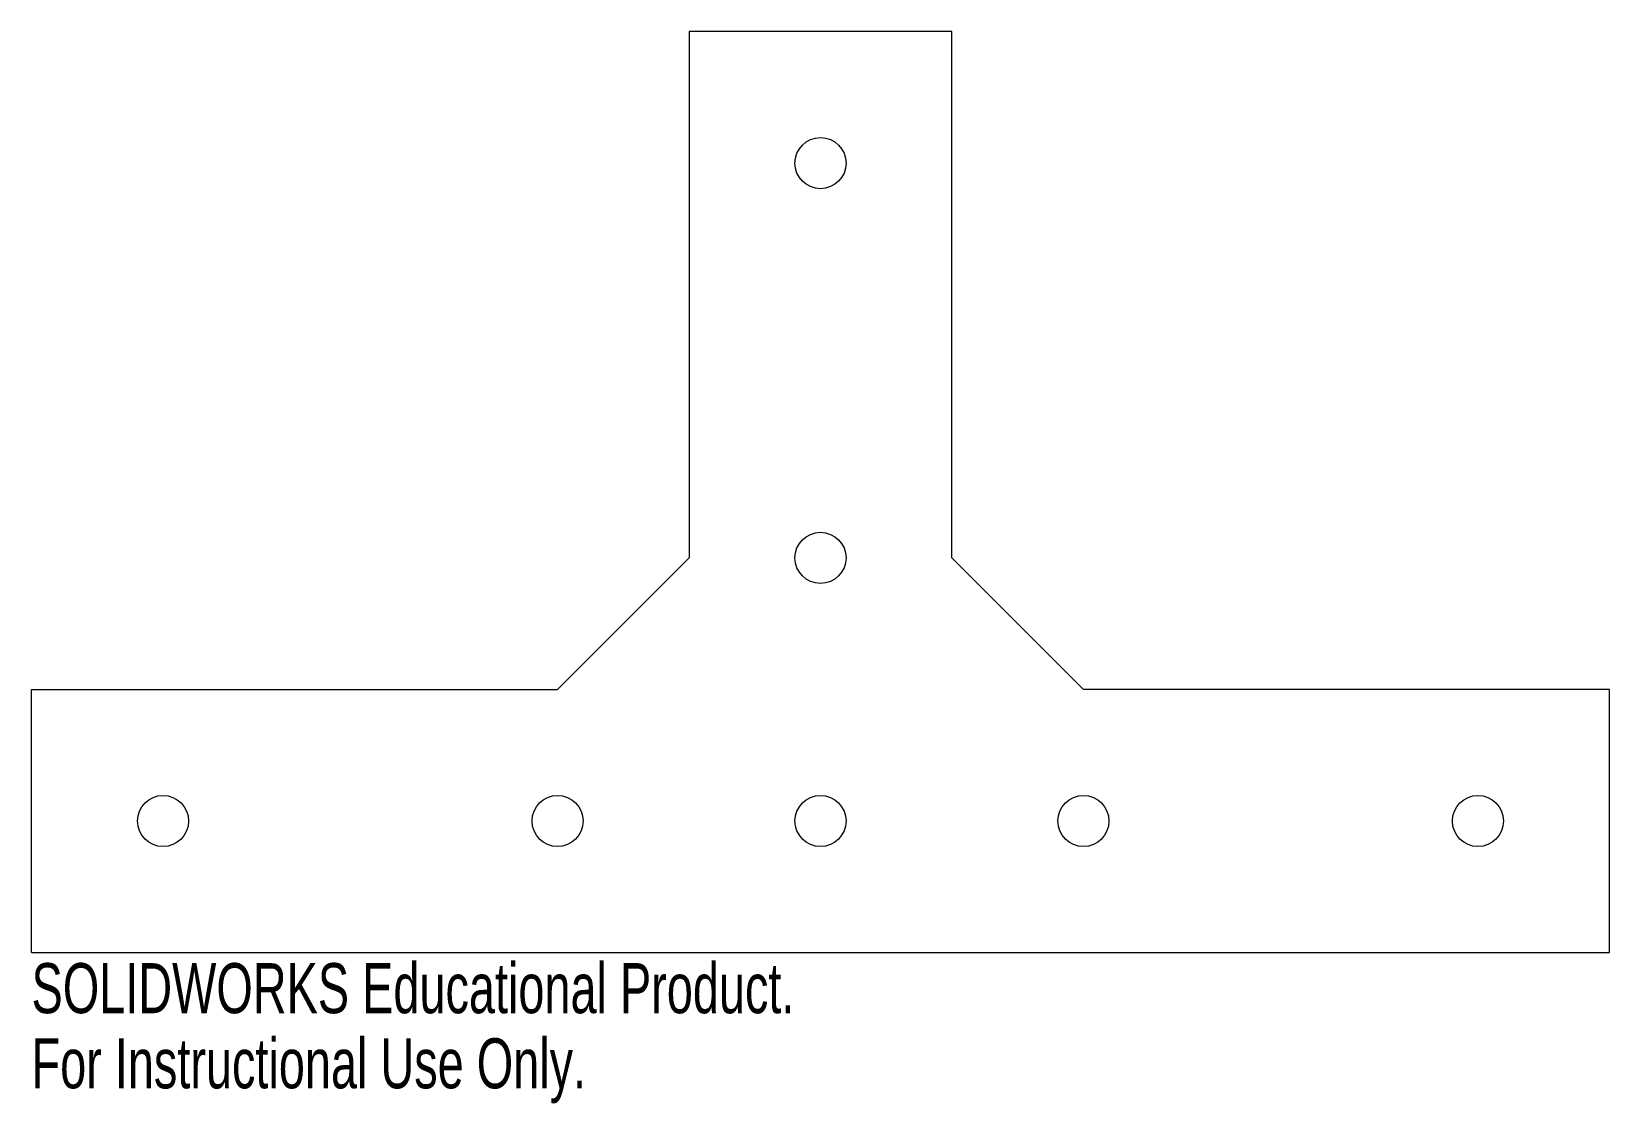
# Model space of a CAD drawing. Header units: inches. Extents: x -2.5 to 3.5, y -0.57 to 3.5.
import ezdxf

# ---------------------------------------------------------------- set-up
doc = ezdxf.new("R2010")
doc.units = ezdxf.units.IN
doc.header["$MEASUREMENT"] = 0
doc.styles.add('SLDTEXTSTYLE0', font='TXT', dxfattribs={"width": 0.7})

msp = doc.modelspace()

# ---------------------------------------------------------------- linework, layer by layer
at = {"color": 7, "linetype": 'Continuous', "lineweight": 15}
for p, q in [((0, 3.5), (0, 1.5)), ((1, 3.5), (0, 3.5)), ((1, 1.5), (1, 3.5)), ((-0.5, 1), (0, 1.5)), ((1.5, 1), (1, 1.5)), ((-2.5, 0), (-2.5, 1)), ((-2.5, 1), (-0.5, 1)), ((3.5, 1), (1.5, 1)), ((3.5, 0), (3.5, 1)), ((-2.5, 0), (3.5, 0))]:
    msp.add_line(p, q, dxfattribs=at)
for centre in [(0.5, 3), (0.5, 1.5), (-2, 0.5), (-0.5, 0.5), (0.5, 0.5), (1.5, 0.5), (3, 0.5)]:
    msp.add_circle(centre, 0.097, dxfattribs=at)

# ---------------------------------------------------------------- texts
at = {"color": 7, "linetype": 'Continuous', "char_height": 0.1903, "attachment_point": 1, "style": 'SLDTEXTSTYLE0'}
for s, insert in [('SOLIDWORKS Educational Product.', (-2.5, -0.0401)), ('For Instructional Use Only.', (-2.5, -0.3256))]:
    msp.add_mtext(s, dxfattribs=dict(at, insert=insert))

doc.saveas('drawing.dxf')
